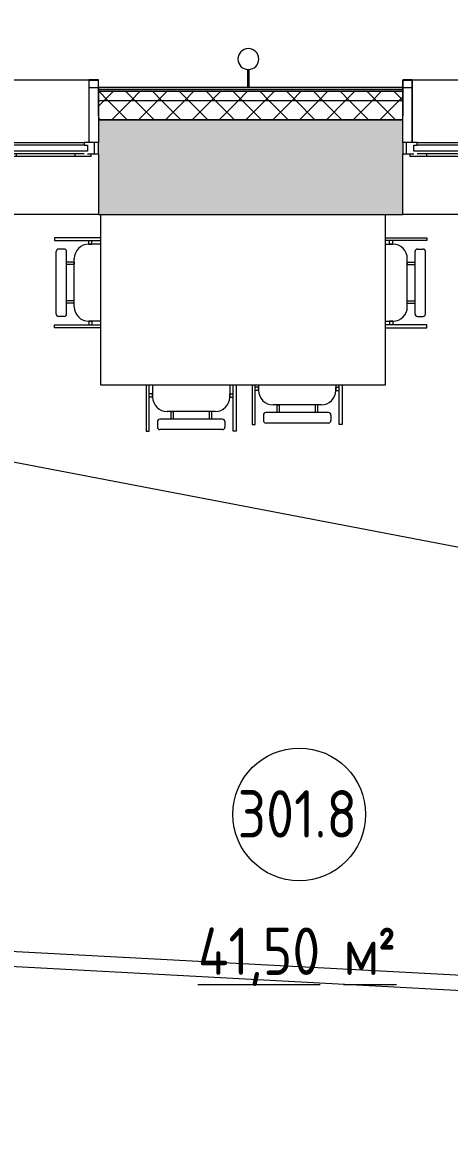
# Model space of a CAD drawing. Header units: millimetres. Extents: x -515342 to 330399, y -224905 to 507333.
# Drawn here: x -369056 to -366804, y 268753 to 274688 of the extents above; entities that cross this region are included whole.
import ezdxf

# ---------------------------------------------------------------- set-up
doc = ezdxf.new("R2010")
doc.units = ezdxf.units.MM
doc.layers.get('0').update_dxf_attribs({"lineweight": 0})
for name, color, linetype, lineweight in [('_ Окна', 7, 'Continuous', 0), ('Витраж', 7, 'Continuous', 0), ('Марки помещений', 7, 'Continuous', 0), ('Мебель', 7, 'Continuous', 0), ('Обобщенные модели', 7, 'Continuous', 0), ('Окна', 7, 'Continuous', 0), ('Стены внутренние', 7, 'Continuous', 0), ('Стены наружные', 7, 'Continuous', 0), ('Стены несущие', 7, 'Continuous', 0), ('Стены отделка', 7, 'Continuous', 0), ('Стены штриховка', 7, 'Continuous', 0), ('экспертиза ДУ', 1, 'Continuous', 0)]:
    doc.layers.add(name, color=color, linetype=linetype, lineweight=lineweight)
doc.styles.add('GOST Common_1', font='', dxfattribs={"width": 0.9, "height": 250})
doc.styles.add('GOST Common_2', font='', dxfattribs={"width": 0.9, "height": 250})
doc.styles.get('GOST Common_1').set_extended_font_data('GOST Common')
doc.styles.get('GOST Common_2').set_extended_font_data('GOST Common')
pattern_1 = [(45, (0, 0), (-70.71068, 70.71068), []), (135, (0, 0), (-70.71068, -70.71068), [])]

# ---------------------------------------------------------------- blocks, each defined once
blk = doc.blocks.new('Окно_ПВХ_3Створки_1Фрамуга-верх - АР_Окно_ОП_1820_h_х1970_3ст2фр-в-9696728-О_АР_П_3__6_750_План 3 этажа')
at = {"layer": '_ Окна'}
for p, q in [((-929, 130), (-1005, 130)), ((-1005, 130), (-1005, 70)), ((-985, 70), (-985, 130)), ((-929, 116), (-929, 130)), ((-447, 130), (-523, 130)), ((-523, 130), (-523, 116)), ((-447, 116), (-447, 130)), ((523, 130), (447, 130)), ((447, 130), (447, 116)), ((523, 116), (523, 130)), ((929, 130), (929, 116)), ((1005, 130), (929, 130)), ((985, 70), (985, 130)), ((1005, 70), (1005, 130)), ((-1005, 70), (-947, 70)), ((-965, 56), (-965, 70)), ((-947, 84), (-947, 116)), ((-947, 116), (-929, 116)), ((-505, 84), (-947, 84)), ((-523, 116), (-929, 116)), ((-880, 70), (-880, 56)), ((-572, 70), (-572, 56)), ((-523, 116), (-505, 116)), ((-505, 116), (-505, 84)), ((-505, 70), (-465, 70)), ((-487, 70), (-487, 56)), ((-465, 84), (-465, 116)), ((-465, 116), (-447, 116)), ((465, 84), (-465, 84)), ((447, 116), (-447, 116)), ((447, 116), (465, 116)), ((465, 116), (465, 84)), ((465, 70), (505, 70)), ((487, 56), (487, 70)), ((505, 84), (505, 116)), ((505, 116), (523, 116)), ((947, 84), (505, 84)), ((929, 116), (523, 116)), ((572, 70), (572, 56)), ((880, 70), (880, 56)), ((929, 116), (947, 116)), ((947, 116), (947, 84)), ((947, 70), (1005, 70)), ((965, 70), (965, 56)), ((-880, 56), (-965, 56)), ((-487, 56), (-572, 56)), ((572, 56), (487, 56)), ((965, 56), (880, 56))]:
    blk.add_line(p, q, dxfattribs=at)
at = {"layer": 'Окна'}
for p, q in [((-929, 130), (-523, 130)), ((-447, 130), (447, 130)), ((523, 130), (929, 130)), ((-505, 70), (-929, 70)), ((465, 70), (-465, 70)), ((929, 70), (505, 70)), ((-572, 56), (-880, 56)), ((-548.5, -4), (-548.5, 56)), ((-528.5, 56), (-528.5, -4)), ((528.5, -4), (528.5, 56)), ((548.5, 56), (548.5, -4)), ((880, 56), (572, 56)), ((-528.5, -4), (-548.5, -4)), ((548.5, -4), (528.5, -4))]:
    blk.add_line(p, q, dxfattribs=at)
blk = doc.blocks.new('Прямоугольный импост - АР_Откос_Металлический_50х330 Белый Левый-9898761-О_АР_П_3__6_750_План 3 этажа')
at = {"layer": 'Витраж'}
blk.add_line((4449.2, 16115), (6359.2, 16115), dxfattribs=at)
blk = doc.blocks.new('Прямоугольный импост - АР_Откос_Металлический_50х330 Белый Левый-V24-О_АР_П_3__6_750_План 3 этажа')
at = {"layer": 'Витраж', "lineweight": 18}
for p, q in [((0, 40), (-50, 40)), ((-50, 40), (-50, -290)), ((-49, -290), (-49, 39)), ((-49, 39), (-1, 39)), ((-1, 39), (-1, -150)), ((0, -150), (0, 40)), ((-1, -150), (0, -150))]:
    blk.add_line(p, q, dxfattribs=at)
blk = doc.blocks.new('Прямоугольный импост - АР_Откос_Металлический_50х330 Белый Правый-V23-О_АР_П_3__6_750_План 3 этажа')
at = {"layer": 'Витраж', "lineweight": 18}
for p, q in [((-50, -290), (-50, 40)), ((-50, 40), (0, 40)), ((-1, 39), (-49, 39)), ((-49, 39), (-49, -290)), ((-1, -150), (-1, 39)), ((0, 40), (0, -150)), ((0, -150), (-1, -150))]:
    blk.add_line(p, q, dxfattribs=at)
blk = doc.blocks.new('Влж_Водосточная труба_Хомут - Хомут-9753428-О_АР_П_3__6_750_План 3 этажа')
at = {"layer": 'Обобщенные модели'}
for p, q in [((61040, 2304.9), (61040, 2209.7)), ((61040, 2304.9), (61050, 2304.9)), ((61050, 2209.7), (61050, 2304.9))]:
    blk.add_line(p, q, dxfattribs=at)
for start, end in [(0, 180), (180, 360)]:
    blk.add_arc((61045, 2154.9), 55, start, end, dxfattribs=at)
blk.add_open_spline([(61050, 2209.7), (61050, 2209.7), (61049.9, 2209.7), (61049.7, 2209.7), (61049.3, 2209.8), (61048.9, 2209.8), (61048.2, 2209.8), (61047.5, 2209.9), (61046.7, 2209.9), (61045.8, 2209.9), (61045, 2209.9), (61044.2, 2209.9), (61043.5, 2209.9), (61042.7, 2209.9), (61041.8, 2209.8), (61041, 2209.8), (61040.2, 2209.7), (61040, 2209.7), (61040, 2209.7)], degree=3, knots=[0, 0, 0, 0, 0.055556, 0.111111, 0.166667, 0.222222, 0.277778, 0.333333, 0.388889, 0.444444, 0.513889, 0.548611, 0.583333, 0.652778, 0.722222, 0.791667, 0.861111, 1, 1, 1, 1], dxfattribs=at)
blk = doc.blocks.new('СД_Люблино_Фасады_rvt-1-О_АР_П_3__6_750_План 3 этажа')
at = {"layer": 'Стены внутренние'}
h = blk.add_hatch(dxfattribs=at)
h.set_pattern_fill('FP_1', color=256, style=0, pattern_type=2)
h.set_pattern_definition([(45, (0, 0), (-224.5064, 224.5064), []), (45, (224.5, 0), (-224.5064, 224.5064), [396.875, -79.375, 3.353, -76.022])])
h.paths.add_polyline_path([(101935, 15405), (101935, 15905), (97278.9, 15905), (97278.9, 15405), (101724.8, 15405)])
h.paths.add_polyline_path([(95268.9, 15405), (95268.9, 15905), (93672.7, 15905), (93672.7, 15405), (95083.1, 15405)])
h.paths.add_polyline_path([(91662.7, 15405), (91662.7, 15905), (90062.5, 15905), (90062.5, 15405), (91506.8, 15405)])
h.paths.add_polyline_path([(88052.5, 15405), (88052.5, 15905), (86472.6, 15905), (86472.6, 15405), (87930.5, 15405)])
h.paths.add_polyline_path([(84354.2, 15405), (84462.6, 15405), (84462.6, 15905), (82935.3, 15905), (82935.3, 15405), (83332.4, 15405)])
h.paths.add_polyline_path([(80925.3, 15405), (80925.3, 15905), (79340.3, 15905), (79340.3, 15405), (80777.9, 15405)])
h.paths.add_polyline_path([(77330.3, 15405), (77330.3, 15905), (75739.7, 15905), (75739.7, 15405), (77201.6, 15405)])
h.paths.add_polyline_path([(73625.3, 15405), (73729.7, 15405), (73729.7, 15905), (72144.8, 15905), (72144.8, 15405), (73114.5, 15405)])
h.paths.add_polyline_path([(70049.1, 15405), (70134.8, 15405), (70134.8, 15905), (68493.6, 15905), (68493.6, 15405), (69027.3, 15405)])
h.paths.add_polyline_path([(66472.8, 15405), (66483.6, 15405), (66483.6, 15905), (64878.6, 15905), (64878.6, 15405), (65961.9, 15405)])
h.paths.add_polyline_path([(62868.6, 15405), (62868.6, 15905), (60500.1, 15905), (60500.1, 15405), (62465.1, 15405)])
h.paths.add_polyline_path([(58090.1, 15405), (58090.1, 15905), (56894.2, 15905), (56894.2, 15405), (57787.5, 15405)])
h.paths.add_polyline_path([(54484.2, 15405), (54484.2, 15905), (51825.9, 15905), (51825.9, 15405), (54211.2, 15405)])
h.paths.add_polyline_path([(49815.9, 15405), (49815.9, 15905), (47243.8, 15905), (47243.8, 15405), (49613.1, 15405)])
h.paths.add_polyline_path([(44833.8, 15405), (44833.8, 15905), (43623.8, 15905), (43623.8, 15405), (44504.1, 15405)])
h.paths.add_polyline_path([(41213.8, 15405), (41213.8, 15905), (38819.5, 15905), (38819.5, 15405), (40927.8, 15405)])
h.paths.add_polyline_path([(36809.5, 15405), (36809.5, 15905), (35219.5, 15905), (35219.5, 15405), (36329.8, 15405)])
h.paths.add_polyline_path([(33209.5, 15405), (33209.5, 15905), (31619.5, 15905), (31619.5, 15405), (32806, 15405)])
h.paths.add_polyline_path([(29609.5, 15405), (29609.5, 15905), (28023.1, 15905), (28023.1, 15405), (29177.2, 15405)])
h.paths.add_polyline_path([(26013.1, 15405), (26013.1, 15905), (24425.8, 15905), (24425.8, 15405), (25600.9, 15405)])
h.paths.add_polyline_path([(22415.8, 15405), (22415.8, 15905), (20810.9, 15905), (20810.9, 15405), (22280.1, 15405)])
h.paths.add_polyline_path([(18800.9, 15405), (18800.9, 15905), (17210.3, 15905), (17210.3, 15405), (18448.3, 15405)])
h.paths.add_polyline_path([(15200.3, 15405), (15200.3, 15905), (13615.3, 15905), (13615.3, 15405), (14872, 15405)])
h.paths.add_polyline_path([(11605.3, 15405), (11605.3, 15905), (10024.1, 15905), (10024.1, 15405), (11295.7, 15405)])
h.paths.add_polyline_path([(8014.1, 15405), (8014.1, 15905), (6409.2, 15905), (6409.2, 15405), (7719.5, 15405)])
h.paths.add_polyline_path([(4399.2, 15405), (4399.2, 15905), (-305, 15905), (-305, 15405), (4143.2, 15405)])
at = {"layer": 'Стены наружные'}
h = blk.add_hatch(dxfattribs=at)
h.set_pattern_fill('FP_5', color=256, style=0, pattern_type=2)
h.set_pattern_definition(pattern_1)
h.paths.add_polyline_path([(102035, 16005), (102085, 16005), (102085, 16055), (97278.9, 16055), (97278.9, 16005), (101724.8, 16005)])
h.paths.add_polyline_path([(95268.9, 16005), (95268.9, 16055), (93672.7, 16055), (93672.7, 16005)])
h.paths.add_polyline_path([(91662.7, 16005), (91662.7, 16055), (90062.5, 16055), (90062.5, 16005), (91506.8, 16005)])
h.paths.add_polyline_path([(88052.5, 16005), (88052.5, 16055), (86472.6, 16055), (86472.6, 16005), (87419.6, 16005)])
h.paths.add_polyline_path([(84354.2, 16005), (84462.6, 16005), (84462.6, 16055), (82935.3, 16055), (82935.3, 16005), (83843.3, 16005)])
h.paths.add_polyline_path([(80925.3, 16005), (80925.3, 16055), (79340.3, 16055), (79340.3, 16005)])
h.paths.add_polyline_path([(77330.3, 16005), (77330.3, 16055), (75739.7, 16055), (75739.7, 16005)])
h.paths.add_polyline_path([(73729.7, 16005), (73729.7, 16055), (72144.8, 16055), (72144.8, 16005)])
h.paths.add_polyline_path([(70134.8, 16005), (70134.8, 16055), (68493.6, 16055), (68493.6, 16005)])
h.paths.add_polyline_path([(66483.6, 16005), (66483.6, 16055), (64878.6, 16055), (64878.6, 16005), (64940.1, 16005)])
h.paths.add_polyline_path([(62868.6, 16005), (62868.6, 16055), (60500.1, 16055), (60500.1, 16005), (61874.7, 16005)])
h.paths.add_polyline_path([(58090.1, 16005), (58090.1, 16055), (56894.2, 16055), (56894.2, 16005)])
h.paths.add_polyline_path([(54484.2, 16005), (54484.2, 16055), (51825.9, 16055), (51825.9, 16005)])
h.paths.add_polyline_path([(49815.9, 16005), (49815.9, 16055), (47243.8, 16055), (47243.8, 16005)])
h.paths.add_polyline_path([(43623.8, 16005), (44833.8, 16005), (44833.8, 16055), (43623.8, 16055)])
h.paths.add_polyline_path([(41213.8, 16005), (41213.8, 16055), (38819.5, 16055), (38819.5, 16005), (40417, 16005)])
h.paths.add_polyline_path([(36809.5, 16005), (36809.5, 16055), (35219.5, 16055), (35219.5, 16005)])
h.paths.add_polyline_path([(33209.5, 16005), (33209.5, 16055), (31619.5, 16055), (31619.5, 16005)])
h.paths.add_polyline_path([(29609.5, 16005), (29609.5, 16055), (28023.1, 16055), (28023.1, 16005)])
h.paths.add_polyline_path([(26013.1, 16005), (26013.1, 16055), (24425.8, 16055), (24425.8, 16005)])
h.paths.add_polyline_path([(22415.8, 16005), (22415.8, 16055), (20810.9, 16055), (20810.9, 16005), (22024.6, 16005)])
h.paths.add_polyline_path([(18800.9, 16005), (18800.9, 16055), (17210.3, 16055), (17210.3, 16005), (18448.3, 16005)])
h.paths.add_polyline_path([(15200.3, 16005), (15200.3, 16055), (13615.3, 16055), (13615.3, 16005), (13850.2, 16005)])
h.paths.add_polyline_path([(11605.3, 16005), (11605.3, 16055), (10024.1, 16055), (10024.1, 16005)])
h.paths.add_polyline_path([(8014.1, 16005), (8014.1, 16055), (6409.2, 16055), (6409.2, 16005), (7719.5, 16005)])
h.paths.add_polyline_path([(4399.2, 16005), (4399.2, 16055), (-405, 16055), (-405, 16005), (1588.7, 16005)])
h = blk.add_hatch(dxfattribs=at)
h.set_pattern_fill('FP_5', color=256, style=0, pattern_type=2)
h.set_pattern_definition(pattern_1)
h.paths.add_polyline_path([(101935, 15905), (102035, 15905), (102035, 16005), (97278.9, 16005), (97278.9, 15905), (101724.8, 15905)])
h.paths.add_polyline_path([(95083.1, 15905), (95268.9, 15905), (95268.9, 16005), (93672.7, 16005), (93672.7, 15905), (94572.2, 15905)])
h.paths.add_polyline_path([(91662.7, 15905), (91662.7, 16005), (90062.5, 16005), (90062.5, 15905), (91506.8, 15905)])
h.paths.add_polyline_path([(87930.5, 15905), (88052.5, 15905), (88052.5, 16005), (86472.6, 16005), (86472.6, 15905), (87419.6, 15905)])
h.paths.add_polyline_path([(84462.6, 15905), (84462.6, 16005), (82935.3, 16005), (82935.3, 15905), (84354.2, 15905)])
h.paths.add_polyline_path([(80925.3, 15905), (80925.3, 16005), (79340.3, 16005), (79340.3, 15905), (80777.9, 15905)])
h.paths.add_polyline_path([(77201.6, 15905), (77330.3, 15905), (77330.3, 16005), (75739.7, 16005), (75739.7, 15905), (76179.8, 15905)])
h.paths.add_polyline_path([(73729.7, 15905), (73729.7, 16005), (72144.8, 16005), (72144.8, 15905), (73625.3, 15905)])
h.paths.add_polyline_path([(70049.1, 15905), (70134.8, 15905), (70134.8, 16005), (68493.6, 16005), (68493.6, 15905), (69027.3, 15905)])
h.paths.add_polyline_path([(66472.8, 15905), (66483.6, 15905), (66483.6, 16005), (64878.6, 16005), (64878.6, 15905), (65961.9, 15905)])
h.paths.add_polyline_path([(62868.6, 15905), (62868.6, 16005), (60500.1, 16005), (60500.1, 15905), (61874.7, 15905)])
h.paths.add_polyline_path([(58090.1, 15905), (58090.1, 16005), (56894.2, 16005), (56894.2, 15905), (58042.9, 15905)])
h.paths.add_polyline_path([(54484.2, 15905), (54484.2, 16005), (51825.9, 16005), (51825.9, 15905), (54211.2, 15905)])
h.paths.add_polyline_path([(49815.9, 15905), (49815.9, 16005), (47243.8, 16005), (47243.8, 15905), (49613.1, 15905)])
h.paths.add_polyline_path([(44833.8, 15905), (44833.8, 16005), (43623.8, 16005), (43623.8, 15905), (44504.1, 15905)])
h.paths.add_polyline_path([(41213.8, 15905), (41213.8, 16005), (38819.5, 16005), (38819.5, 15905), (40927.8, 15905)])
h.paths.add_polyline_path([(36809.5, 15905), (36809.5, 16005), (35219.5, 16005), (35219.5, 15905), (36329.8, 15905)])
h.paths.add_polyline_path([(33209.5, 15905), (33209.5, 16005), (31619.5, 16005), (31619.5, 15905), (32242.6, 15905)])
h.paths.add_polyline_path([(29609.5, 15905), (29609.5, 16005), (28023.1, 16005), (28023.1, 15905), (29177.2, 15905)])
h.paths.add_polyline_path([(26013.1, 15905), (26013.1, 16005), (24425.8, 16005), (24425.8, 15905), (25600.9, 15905)])
h.paths.add_polyline_path([(22415.8, 15905), (22415.8, 16005), (20810.9, 16005), (20810.9, 15905), (22024.6, 15905)])
h.paths.add_polyline_path([(18703.8, 15905), (18800.9, 15905), (18800.9, 16005), (17210.3, 16005), (17210.3, 15905), (18448.3, 15905)])
h.paths.add_polyline_path([(15127.5, 15905), (15200.3, 15905), (15200.3, 16005), (13615.3, 16005), (13615.3, 15905), (14872, 15905)])
h.paths.add_polyline_path([(11605.3, 15905), (11605.3, 16005), (10024.1, 16005), (10024.1, 15905), (11551.2, 15905)])
h.paths.add_polyline_path([(8014.1, 15905), (8014.1, 16005), (6409.2, 16005), (6409.2, 15905), (7719.5, 15905)])
h.paths.add_polyline_path([(4399.2, 15905), (4399.2, 16005), (-305, 16005), (-305, 15905), (4143.2, 15905)])
at = {"layer": 'Стены внутренние'}
for p, q in [((6360.1, 16075), (6408.4, 16075)), ((8014.9, 16075), (8063.2, 16075)), ((6409.2, 15405), (4399.2, 15405)), ((10024.1, 15405), (8014.1, 15405))]:
    blk.add_line(p, q, dxfattribs=at)
at = {"layer": 'Стены несущие'}
for p, q in [((6409.2, 15905), (6409.2, 15785)), ((8014.1, 15905), (6409.2, 15905)), ((6409.2, 15905), (8014.1, 15905)), ((8014.1, 15785), (8014.1, 15905)), ((6409.2, 15725), (6409.2, 15405)), ((8014.1, 15405), (8014.1, 15725)), ((6409.2, 15405), (8014.1, 15405))]:
    blk.add_line(p, q, dxfattribs=at)
at = {"layer": 'Стены отделка', "lineweight": 9}
for p, q in [((7195.2, 16075), (6409.2, 16075)), ((6409.2, 16075), (6409.2, 16065)), ((6409.2, 16065), (6409.2, 16055)), ((6409.2, 16055), (6409.2, 16005)), ((8014.1, 16075), (7204.8, 16075)), ((8014.1, 16065), (8014.1, 16075)), ((8014.1, 16055), (8014.1, 16065)), ((8014.1, 16005), (8014.1, 16055)), ((6409.2, 16005), (6409.2, 15905)), ((8014.1, 15905), (8014.1, 16005))]:
    blk.add_line(p, q, dxfattribs=at)
at = {"layer": 'Стены штриховка'}
for p, q in [((8014.1, 16065), (6409.2, 16065)), ((8014.1, 16055), (6409.2, 16055)), ((6409.2, 16055), (8014.1, 16055)), ((8014.1, 16005), (6409.2, 16005))]:
    blk.add_line(p, q, dxfattribs=at)
at = {"layer": 'Витраж', "lineweight": 9}
for name, p in [('Прямоугольный импост - АР_Откос_Металлический_50х330 Белый Левый-9898761-О_АР_П_3__6_750_План 3 этажа', (0, 0)), ('Прямоугольный импост - АР_Откос_Металлический_50х330 Белый Левый-V24-О_АР_П_3__6_750_План 3 этажа', (6409.2, 16075)), ('Прямоугольный импост - АР_Откос_Металлический_50х330 Белый Левый-9898761-О_АР_П_3__6_750_План 3 этажа', (3615, 0))]:
    blk.add_blockref(name, p, dxfattribs=at)
at = {"layer": 'Витраж', "lineweight": 9, "extrusion": (0, 0, -1)}
blk.add_blockref('Прямоугольный импост - АР_Откос_Металлический_50х330 Белый Правый-V23-О_АР_П_3__6_750_План 3 этажа', (-8014.1, 16075), dxfattribs=at)
at = {"layer": 'Обобщенные модели', "lineweight": 9, "rotation": 180}
blk.add_blockref('Влж_Водосточная труба_Хомут - Хомут-9753428-О_АР_П_3__6_750_План 3 этажа', (68245, 18379.9), dxfattribs=at)
at = {"layer": 'Окна', "lineweight": 9}
for p in [(5404.2, 15655), (9019.1, 15655)]:
    blk.add_blockref('Окно_ПВХ_3Створки_1Фрамуга-верх - АР_Окно_ОП_1820_h_х1970_3ст2фр-в-9696728-О_АР_П_3__6_750_План 3 этажа', p, dxfattribs=at)
blk = doc.blocks.new('Стул-Штабель - Стул-Штабель-8767036-О_АР_П_3__6_750_План 3 этажа')
at = {"layer": 'Мебель'}
for p, q in [((-416.6, -108.9), (-416.6, 134.5)), ((-416.6, 134.5), (-401.3, 134.5)), ((-401.3, 134.5), (-401.3, -108.9)), ((-344.1, 126.3), (-13.9, 126.3)), ((43.2, 134.5), (43.2, -108.9)), ((58.6, 134.5), (43.2, 134.5)), ((58.6, -108.9), (58.6, 134.5)), ((-356.8, 84.1), (-356.8, 113.6)), ((-344.1, 71.4), (-13.9, 71.4)), ((-286.9, 30.8), (-286.9, 71.4)), ((-274.2, 30.8), (-274.2, 71.4)), ((-83.8, 30.8), (-83.8, 71.4)), ((-71.1, 30.8), (-71.1, 71.4)), ((-1.2, 84.1), (-1.2, 113.6)), ((-306, 30.8), (-52, 30.8)), ((-286.9, 30.8), (-274.2, 30.8)), ((-71.1, 30.8), (-83.8, 30.8)), ((-401.3, -45.4), (-401.3, -62.4)), ((-382.2, -45.4), (-401.3, -45.4)), ((-382.2, -45.4), (-382.2, -62.4)), ((-382.2, -108.9), (-382.2, -45.4)), ((24.2, -45.4), (24.2, -62.4)), ((24.2, -45.4), (43.2, -45.4)), ((24.2, -108.9), (24.2, -45.4)), ((43.2, -45.4), (43.2, -62.4)), ((-382.2, -62.4), (-401.3, -62.4)), ((24.2, -62.4), (43.2, -62.4))]:
    blk.add_line(p, q, dxfattribs=at)
for centre, radius, start, end in [((-344.1, 113.6), 12.7, 90, 180), ((-13.9, 113.6), 12.7, 360, 90), ((-344.1, 84.1), 12.7, 180, 270), ((-13.9, 84.1), 12.7, 270, 0), ((-306, -45.4), 76.2, 90, 180), ((-52, -45.4), 76.2, 360, 90)]:
    blk.add_arc(centre, radius, start, end, dxfattribs=at)
blk = doc.blocks.new('Стол-Прямоугольный - 1500х900 мм-V57-О_АР_П_3__6_750_План 3 этажа')
at = {"layer": 'Мебель'}
for p, q in [((-750, 450), (750, 450)), ((-750, -450), (-750, 450)), ((750, 450), (750, -450))]:
    blk.add_line(p, q, dxfattribs=at)
blk = doc.blocks.new('Стул-Штабель - Стул-Штабель-V37-О_АР_П_3__6_750_План 3 этажа')
at = {"layer": 'Мебель'}
for p, q in [((-416.6, -73.9), (-416.6, 134.5)), ((-416.6, 134.5), (-401.3, 134.5)), ((-401.3, 134.5), (-401.3, -73.9)), ((-344.1, 126.3), (-13.9, 126.3)), ((43.2, 134.5), (43.2, -73.9)), ((58.6, 134.5), (43.2, 134.5)), ((58.6, -73.9), (58.6, 134.5)), ((-356.8, 84.1), (-356.8, 113.6)), ((-344.1, 71.4), (-13.9, 71.4)), ((-286.9, 30.8), (-286.9, 71.4)), ((-274.2, 30.8), (-274.2, 71.4)), ((-83.8, 30.8), (-83.8, 71.4)), ((-71.1, 30.8), (-71.1, 71.4)), ((-1.2, 84.1), (-1.2, 113.6)), ((-306, 30.8), (-52, 30.8)), ((-286.9, 30.8), (-274.2, 30.8)), ((-71.1, 30.8), (-83.8, 30.8)), ((-401.3, -45.4), (-401.3, -62.4)), ((-382.2, -45.4), (-401.3, -45.4)), ((-382.2, -45.4), (-382.2, -62.4)), ((-382.2, -73.9), (-382.2, -45.4)), ((24.2, -45.4), (24.2, -62.4)), ((24.2, -45.4), (43.2, -45.4)), ((24.2, -73.9), (24.2, -45.4)), ((43.2, -45.4), (43.2, -62.4)), ((-382.2, -62.4), (-401.3, -62.4)), ((24.2, -62.4), (43.2, -62.4))]:
    blk.add_line(p, q, dxfattribs=at)
for centre, radius, start, end in [((-344.1, 113.6), 12.7, 90, 180), ((-13.9, 113.6), 12.7, 360, 90), ((-344.1, 84.1), 12.7, 180, 270), ((-13.9, 84.1), 12.7, 270, 0), ((-306, -45.4), 76.2, 90, 180), ((-52, -45.4), 76.2, 360, 90)]:
    blk.add_arc(centre, radius, start, end, dxfattribs=at)
blk = doc.blocks.new('Стул-Штабель - Стул-Штабель-V38-О_АР_П_3__6_750_План 3 этажа')
at = {"layer": 'Мебель'}
for p, q in [((-416.6, 85.9), (-416.6, -134.5)), ((-401.3, -134.5), (-401.3, 85.9)), ((-401.3, 45.4), (-401.3, 62.4)), ((-382.2, 62.4), (-401.3, 62.4)), ((-382.2, 85.9), (-382.2, 45.4)), ((-382.2, 45.4), (-382.2, 62.4)), ((24.2, 85.9), (24.2, 45.4)), ((24.2, 62.4), (43.2, 62.4)), ((24.2, 45.4), (24.2, 62.4)), ((43.2, -134.5), (43.2, 85.9)), ((43.2, 45.4), (43.2, 62.4)), ((58.6, 85.9), (58.6, -134.5)), ((-382.2, 45.4), (-401.3, 45.4)), ((24.2, 45.4), (43.2, 45.4)), ((-306, -30.8), (-52, -30.8)), ((-286.9, -30.8), (-286.9, -71.4)), ((-286.9, -30.8), (-274.2, -30.8)), ((-274.2, -30.8), (-274.2, -71.4)), ((-83.8, -30.8), (-83.8, -71.4)), ((-71.1, -30.8), (-83.8, -30.8)), ((-71.1, -30.8), (-71.1, -71.4)), ((-356.8, -84.1), (-356.8, -113.6)), ((-344.1, -71.4), (-13.9, -71.4)), ((-1.2, -84.1), (-1.2, -113.6)), ((-416.6, -134.5), (-401.3, -134.5)), ((-344.1, -126.3), (-13.9, -126.3)), ((58.6, -134.5), (43.2, -134.5))]:
    blk.add_line(p, q, dxfattribs=at)
for centre, radius, start, end in [((-306, 45.4), 76.2, 180, 270), ((-52, 45.4), 76.2, 270, 0), ((-344.1, -84.1), 12.7, 90, 180), ((-344.1, -113.6), 12.7, 180, 270), ((-13.9, -84.1), 12.7, 360, 90), ((-13.9, -113.6), 12.7, 270, 0)]:
    blk.add_arc(centre, radius, start, end, dxfattribs=at)
blk = doc.blocks.new('ASVP_Марка_Помещение_ДваЗначения - Номер Площадь-685795-О_АР_П_3__6_750_План 3 этажа')
at = {"layer": 'Марки помещений'}
blk.add_circle((0, 0), 3.5, dxfattribs=at)

msp = doc.modelspace()

# ---------------------------------------------------------------- linework, layer by layer
at = {"layer": 'экспертиза ДУ'}
msp.add_lwpolyline([(-322389.0479, 263431.1773), (-457690.4896, 289317.4334)], dxfattribs=at)
at = {"layer": 'экспертиза ДУ', "elevation": 0}
for points in [[(-448444.9427, 273966.9311), (-295519.0536, 265760.1879)], [(-294645.2279, 265862.2556), (-448444.9427, 273966.9311)]]:
    msp.add_lwpolyline(points, dxfattribs=at)

# ---------------------------------------------------------------- block references
msp.add_blockref('СД_Люблино_Фасады_rvt-1-О_АР_П_3__6_750_План 3 этажа', (-375064.6354, 258270.4137))
at = {"layer": 'Марки помещений', "xscale": 99.99999999999993, "yscale": 99.99999999999993, "zscale": 99.99999999999993}
msp.add_blockref('ASVP_Марка_Помещение_ДваЗначения - Номер Площадь-685795-О_АР_П_3__6_750_План 3 этажа', (-367596.2888, 270510.5039), dxfattribs=at)
at = {"layer": 'Мебель'}
for name, p, rotation in [('Стол-Прямоугольный - 1500х900 мм-V57-О_АР_П_3__6_750_План 3 этажа', (-367893.0447, 273225.4137), 180), ('Стул-Штабель - Стул-Штабель-8767036-О_АР_П_3__6_750_План 3 этажа', (-368751.9762, 273494.4629), 89.99999999999972), ('Стул-Штабель - Стул-Штабель-V38-О_АР_П_3__6_750_План 3 этажа', (-367057.1044, 273494.4629), 90.00000000000031), ('Стул-Штабель - Стул-Штабель-8767036-О_АР_П_3__6_750_План 3 этажа', (-368345.3542, 272666.4823), 180), ('Стул-Штабель - Стул-Штабель-V37-О_АР_П_3__6_750_План 3 этажа', (-367786.3231, 272701.4823), 180)]:
    msp.add_blockref(name, p, dxfattribs=dict(at, rotation=rotation))

# ---------------------------------------------------------------- texts
at = {"layer": 'Марки помещений', "char_height": 250, "attachment_point": 1}
for s, insert, width, style in [('301.8', (-367921.6461, 270638.229), 800.885812, 'GOST Common_1'), ('\\L41,50 ', (-368130.8823, 269913.6985), 930.759187, 'GOST Common_1'), ('\\L\\fGOST Common|b0|i0|c238|p34|;\\W.9;\\L²', (-367184.3354, 269913.6985), 165.949312, 'GOST Common_2'), ('\\L\\fGOST Common|b0|i0|c204|p34|;\\W.9;\\Lм', (-367362.9292, 269913.6985), 216.455625, 'GOST Common_1')]:
    msp.add_mtext(s, dxfattribs=dict(at, insert=insert, width=width, style=style))

doc.saveas('drawing.dxf')
